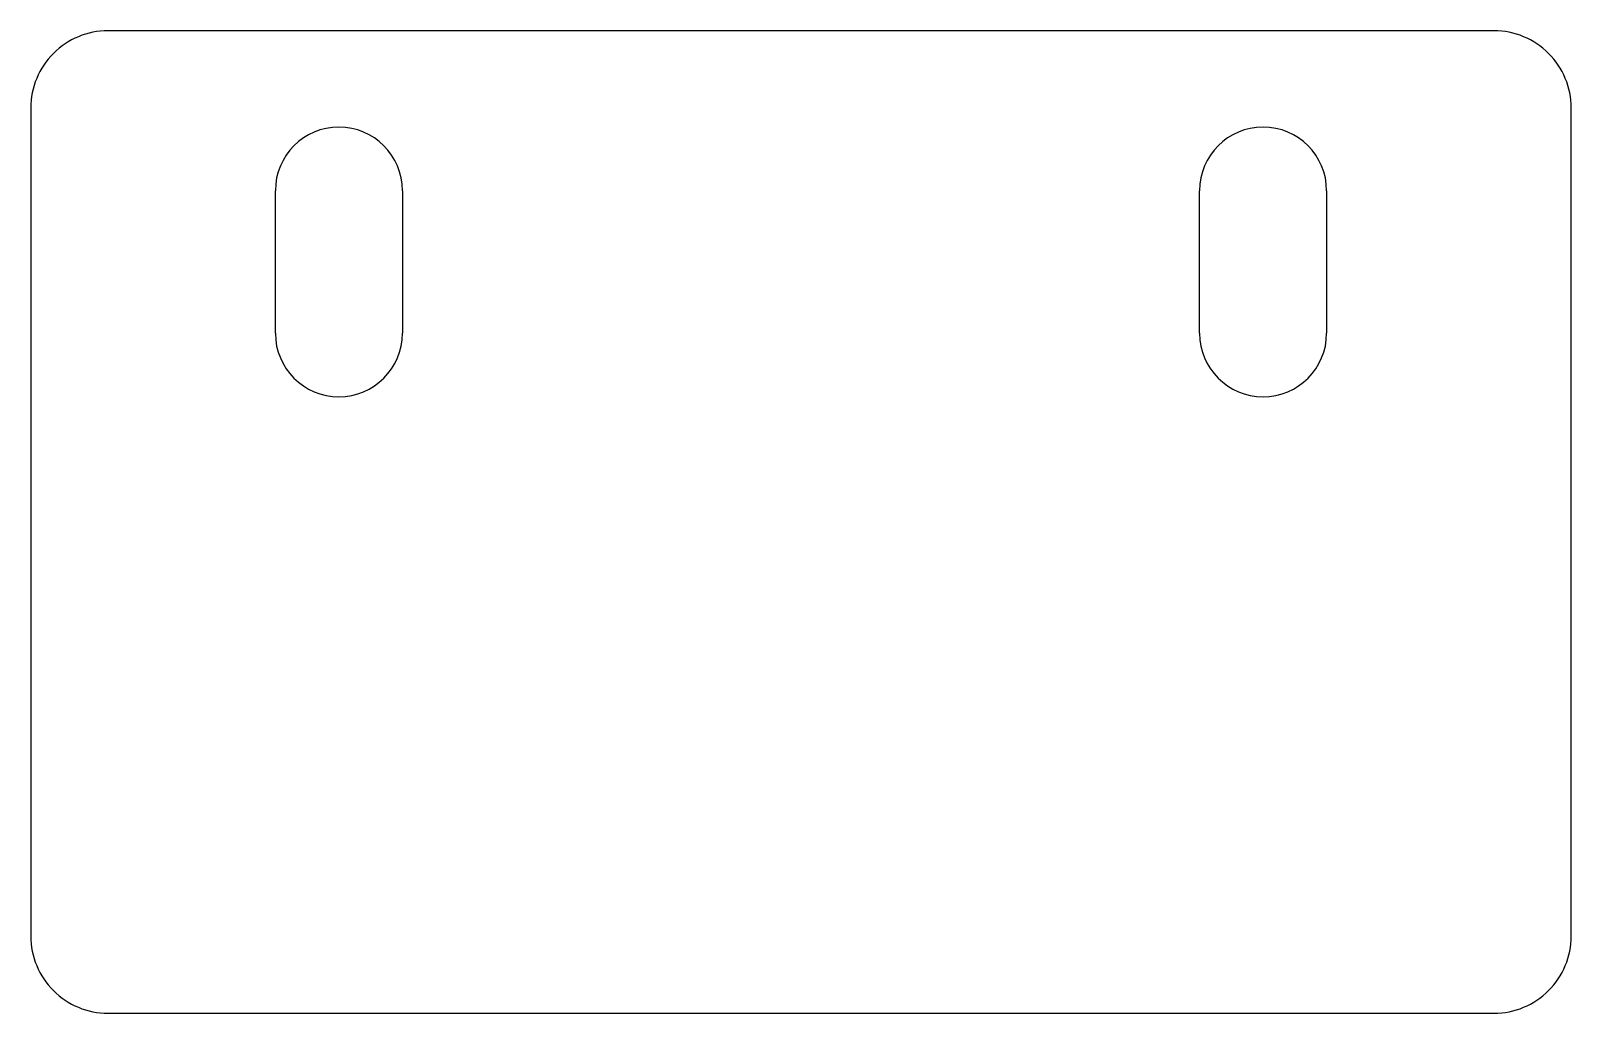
# Model space of a CAD drawing. Header units: millimetres. Extents: x 194 to 274, y 51 to 102.
import ezdxf

# ---------------------------------------------------------------- set-up
doc = ezdxf.new("R2010")
doc.units = ezdxf.units.MM

msp = doc.modelspace()

# ---------------------------------------------------------------- linework, layer by layer
for p, q in [((270, 102), (198, 102)), ((194, 98), (194, 55)), ((274, 55), (274, 98)), ((206.7, 86.3), (206.7, 93.7)), ((213.3, 93.7), (213.3, 86.3)), ((254.7, 86.3), (254.7, 93.7)), ((261.3, 93.7), (261.3, 86.3)), ((198, 51), (270, 51))]:
    msp.add_line(p, q)
for centre, radius, start, end in [((198, 98), 4, 90, 135), ((270, 98), 4, 45, 90), ((198, 98), 4, 135, 180), ((270, 98), 4, 0, 45), ((210, 93.7), 3.3, 90, 180), ((210, 93.7), 3.3, 0, 90), ((258, 93.7), 3.3, 90, 180), ((258, 93.7), 3.3, 0, 90), ((210, 86.3), 3.3, 180, 270), ((210, 86.3), 3.3, 270, 360), ((258, 86.3), 3.3, 180, 270), ((258, 86.3), 3.3, 270, 360), ((198, 55), 4, 180, 225), ((270, 55), 4, -45, 0), ((198, 55), 4, 225, 270), ((270, 55), 4, -90, -45)]:
    msp.add_arc(centre, radius, start, end)

doc.saveas('drawing.dxf')
